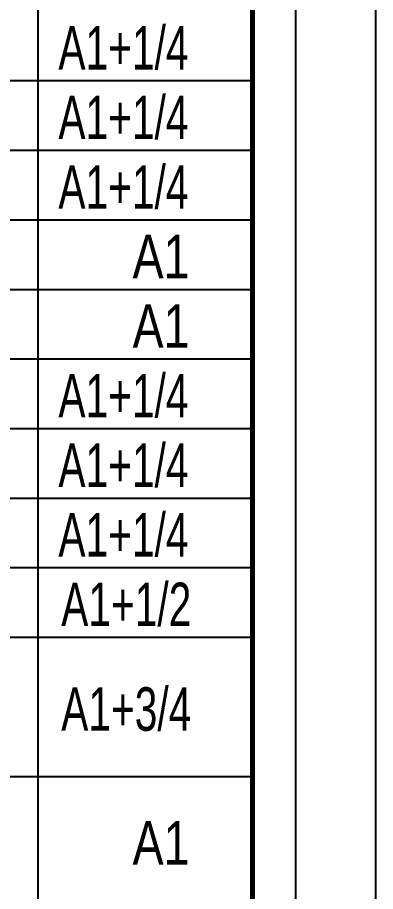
# Model space of a CAD drawing. Extents: x -737978 to 768813, y -372247 to 1140308.
# Drawn here: x -642283 to -638165, y 43693 to 53744 of the extents above; entities that cross this region are included whole.
import ezdxf

# ---------------------------------------------------------------- set-up
doc = ezdxf.new("R2010")
doc.units = 0
doc.header["$LTSCALE"] = 1000
doc.header["$MEASUREMENT"] = 0
doc.layers.get('0').update_dxf_attribs({"linetype": 'CONTINUOUS'})
doc.layers.add('BORDER', color=7, linetype='CONTINUOUS')
doc.layers.add('PUB_TITLE', color=4, linetype='CONTINUOUS')
doc.styles.add('_HZTXT', font='ros.shx', dxfattribs={"width": 0.8, "bigfont": 'hztxt.shx'})

msp = doc.modelspace()

# ---------------------------------------------------------------- linework, layer by layer
at = {"layer": 'BORDER'}
msp.add_lwpolyline([(-638164.6, 37313.7), (-661690.9, 37313.7), (-661690.9, 75204.6), (-638164.6, 75204.6)], close=True, dxfattribs=at)
at = {"layer": 'PUB_TITLE'}
for p, q in [((-642047.5, 68982.9), (-642047.5, 38613.7)), ((-639580.1, 53013.7), (-658510.6, 53013.7)), ((-639580.1, 52213.7), (-658510.6, 52213.7)), ((-639580.1, 51413.7), (-658510.6, 51413.7)), ((-639580.1, 50613.7), (-658510.6, 50613.7)), ((-639580.1, 49813.7), (-658510.6, 49813.7)), ((-639580.1, 49013.7), (-658510.6, 49013.7)), ((-639580.1, 49013.7), (-658510.6, 49013.7)), ((-639580.1, 48213.7), (-658510.6, 48213.7)), ((-639580.1, 47413.7), (-658510.6, 47413.7)), ((-639580.1, 46613.7), (-658510.6, 46613.7)), ((-639580.1, 45013.7), (-658510.6, 45013.7))]:
    msp.add_line(p, q, dxfattribs=at)
msp.add_lwpolyline([(-639080.1, 38113.7), (-639080.1, 73913.7), (-660080.1, 73913.7), (-660080.1, 38113.7)], close=True, dxfattribs=at)
at = {"layer": 'PUB_TITLE', "const_width": 60}
msp.add_lwpolyline([(-658510.6, 38613.7), (-639580.1, 38613.7), (-658510.6, 38613.7), (-658510.6, 73413.7), (-639580.1, 73413.7), (-639580.1, 38613.7)], dxfattribs=at)

# ---------------------------------------------------------------- texts
at = {"style": '_HZTXT'}
for s, width, p in [('A1+1/4', 0.7, (-641812.4, 53145)), ('A1+1/4', 0.7, (-641812.4, 52345)), ('A1+1/4', 0.7, (-641812.4, 51545)), ('A1', 0.8, (-640959.2, 50745)), ('A1', 0.8, (-640959.2, 49945)), ('A1+1/4', 0.7, (-641812.4, 49145)), ('A1+1/4', 0.7, (-641812.4, 48345)), ('A1+1/4', 0.7, (-641812.4, 47545)), ('A1+1/2', 0.7, (-641779.9, 46745)), ('A1+3/4', 0.7, (-641779.9, 45541.6)), ('A1', 0.8, (-640959.2, 44002.4))]:
    msp.add_text(s, height=500, dxfattribs=dict(at, width=width)).set_placement(p)

doc.saveas('drawing.dxf')
